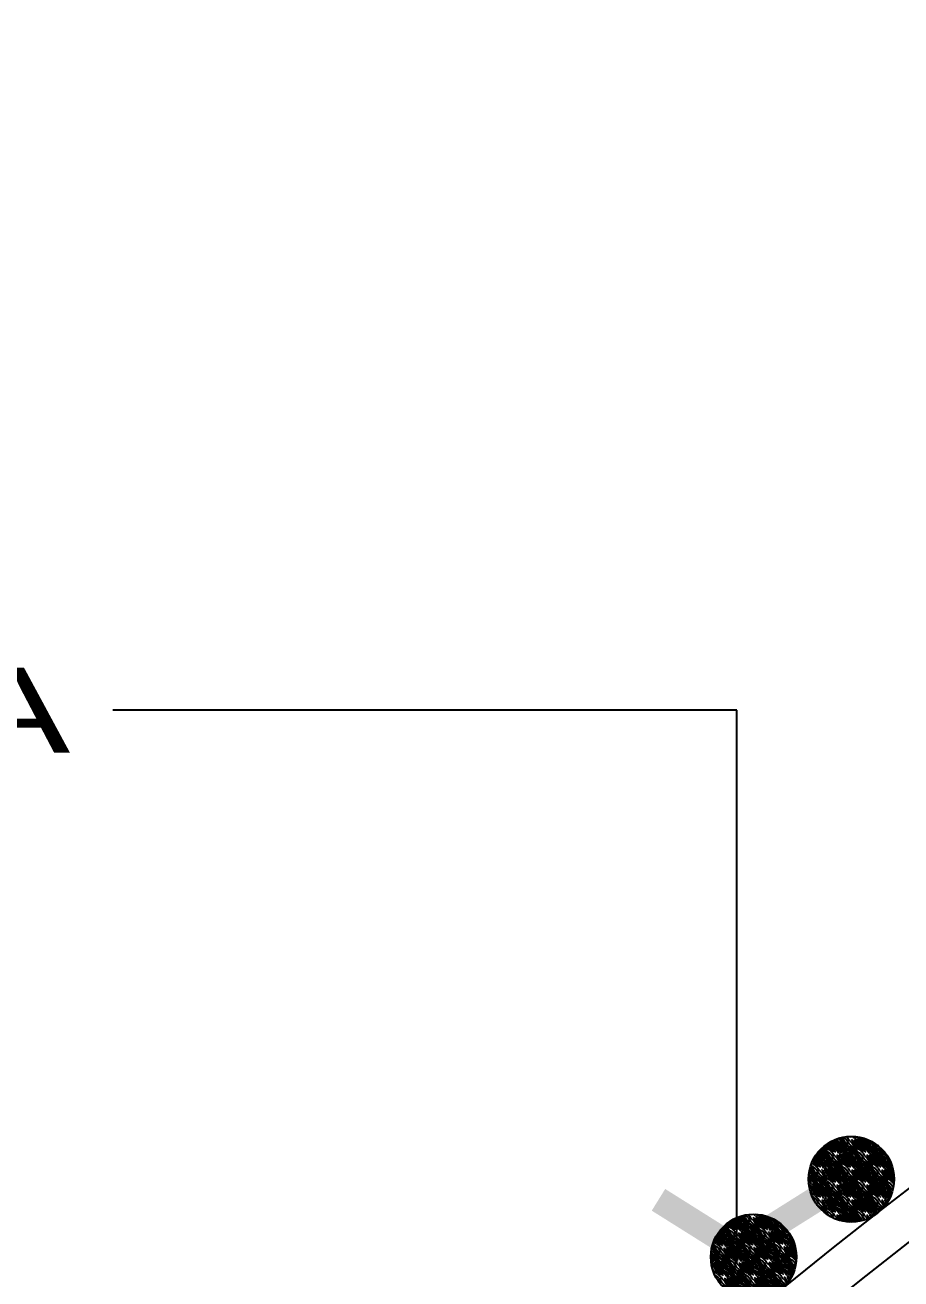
# Model space of a CAD drawing. Extents: x 5924 to 15219, y 2637 to 8140.
# Drawn here: x 6937.5 to 7143.4, y 7825.7 to 8120.4 of the extents above; entities that cross this region are included whole.
import ezdxf
from ezdxf.enums import TextEntityAlignment as Align

# ---------------------------------------------------------------- set-up
doc = ezdxf.new("R2010")
doc.units = 0
doc.header["$LTSCALE"] = 35
doc.layers.get('0').update_dxf_attribs({"linetype": 'CONTINUOUS'})
for name, color, linetype in [('ESPEC', 2, 'CONTINUOUS'), ('HACHURA', 13, 'CONTINUOUS'), ('MOBIL', 7, 'CONTINUOUS')]:
    doc.layers.add(name, color=color, linetype=linetype)
doc.styles.add('REGUA80', font='arial.ttf', dxfattribs={"width": 1.4})

# ---------------------------------------------------------------- blocks, each defined once
blk = doc.blocks.new('INDSETAD')
at = {"color": 4, "linetype": 'ByBlock'}
for points in [[(0, 0), (1.255, 2), (0.706, 0), (1.765, 1.684)], [(0, 0), (1.255, -2), (0.706, 0), (1.765, -1.684)]]:
    blk.add_solid(points, dxfattribs=at)

msp = doc.modelspace()

# ---------------------------------------------------------------- hatches: boundary and pattern name
at = {"layer": 'HACHURA'}
h = msp.add_hatch(dxfattribs=at)
h.set_pattern_fill('MADEIRA', color=256, scale=5, angle=-44.94382, style=0)
h.set_pattern_definition([(315.05618, (-2357.91, 7636.888), (3.5320655, 3.538999), [1, -1.5, 0.5, -2]), (315.05618, (-2355.344, 7634.5043), (3.5320655, 3.538999), [1, -4]), (315.05618, (-2355.5214, 7635.0344), (3.5320655, 3.538999), [0.5, -4.5]), (315.05618, (-2357.3796, 7637.0655), (3.5320655, 3.538999), [0.25, -3.5, 0.25, -1]), (315.05618, (-2355.9643, 7636.0063), (3.5320655, 3.538999), [1, -1.5, 0.25, -2.25]), (315.05618, (-2356.761, 7636.978), (3.5320655, 3.538999), [0.75, -4.25]), (315.05618, (-2355.7877, 7636.183), (3.5320655, 3.538999), [1.5, -3.5]), (315.05618, (-2356.761, 7637.3313), (3.5320655, 3.538999), [1, -4]), (315.05618, (-2355.257, 7636.007), (3.5320655, 3.538999), [2.5, -2.5]), (315.05618, (-2356.1423, 7637.2435), (3.5320655, 3.538999), [0.5, -1.5, 1, -2]), (315.05618, (-2353.5767, 7634.8596), (3.5320655, 3.538999), [1, -4]), (315.05618, (-2354.196, 7635.6544), (3.5320655, 3.538999), [0.5, -4.5]), (315.05618, (-2354.8157, 7636.4493), (3.5320655, 3.538999), [0.5, -4.5]), (315.05618, (-2356.497, 7638.304), (3.5320655, 3.538999), [1, -4]), (315.05618, (-2354.639, 7636.6263), (3.5320655, 3.538999), [1, -4]), (315.05618, (-2354.4625, 7636.803), (3.5320655, 3.538999), [1, -1, 1, -2]), (315.05618, (-2354.9937, 7637.6866), (3.5320655, 3.538999), [0.5, -2.5, 1, -1]), (315.05618, (-2354.1976, 7637.0687), (3.5320655, 3.538999), [1.5, -3.5]), (315.05618, (-2354.021, 7637.2456), (3.5320655, 3.538999), [1, -4]), (315.05618, (-2355.3483, 7638.747), (3.5320655, 3.538999), [1.5, -2, 0.5, -1]), (315.05618, (-2355.1717, 7638.924), (3.5320655, 3.538999), [2.5, -2.5]), (315.05618, (-2352.96, 7636.893), (3.5320655, 3.538999), [0.5, -4.5]), (315.05618, (-2353.9334, 7638.041), (3.5320655, 3.538999), [1, -4]), (315.05618, (-2354.553, 7638.836), (3.5320655, 3.538999), [0.5, -2, 0.5, -2]), (315.05618, (-2354.8185, 7639.278), (3.5320655, 3.538999), [0.5, -1.5, 1, -2]), (315.05618, (-2354.0224, 7638.66), (3.5320655, 3.538999), [0.5, -2.5, 0.5, -1.5]), (315.05618, (-2353.2263, 7638.042), (3.5320655, 3.538999), [1.5, -3.5]), (315.05618, (-2354.4653, 7639.6317), (3.5320655, 3.538999), [1, -4]), (315.05618, (-2352.6075, 7637.954), (3.5320655, 3.538999), [0.5, -4.5]), (315.05618, (-2351.8114, 7637.336), (3.5320655, 3.538999), [0.5, -4.5]), (329.092423, (-2355.1675, 7634.6812), (3.53899887, -3.53206554), [0.515, -20.1005276]), (329.092423, (-2354.0189, 7635.1243), (3.53899887, -3.53206554), [0.515, -20.1005276]), (329.092423, (-2352.2536, 7637.6009), (3.53899887, -3.53206554), [0.515, -20.1005276]), (329.092423, (-2354.6398, 7637.3334), (3.53899887, -3.53206554), [0.515, -20.1005276]), (329.092423, (-2353.4022, 7637.1578), (3.53899887, -3.53206554), [0.515, -20.1005276]), (329.092423, (-2353.3132, 7636.5392), (3.53899887, -3.53206554), [0.515, -20.1005276]), (329.092423, (-2354.4646, 7638.9246), (3.53899887, -3.53206554), [0.515, -20.1005276]), (329.092423, (-2353.2256, 7637.3348), (3.53899887, -3.53206554), [0.515, -20.1005276]), (329.092423, (-2353.8423, 7635.3012), (3.53899887, -3.53206554), [1.03, -19.5855276]), (329.092423, (-2353.9313, 7635.9199), (3.53899887, -3.53206554), [1.03, -19.5855276]), (329.092423, (-2353.7547, 7636.0968), (3.53899887, -3.53206554), [1.03, -19.5855276]), (121.019936, (-2355.9643, 7636.0063), (-3.53899887, 3.53206554), [0.515, -1.03, 0.515, -18.5555276]), (121.019936, (-2356.1423, 7637.2435), (-3.53899887, 3.53206554), [0.515, -20.1005276]), (121.019936, (-2354.5529, 7638.8361), (-3.53899887, 3.53206554), [1.03, -19.5855276]), (149.092423, (-2355.3442, 7634.5043), (-3.53899887, 3.53206554), [0.515, -20.1005276]), (301.019936, (-2354.6364, 7633.7979), (3.53899887, -3.53206554), [0.515, -20.1005276]), (301.019936, (-2354.4618, 7636.0961), (3.53899887, -3.53206554), [0.515, -20.1005276]), (301.019936, (-2353.1359, 7636.009), (3.53899887, -3.53206554), [0.515, -20.1005276]), (301.019936, (-2354.2866, 7637.6873), (3.53899887, -3.53206554), [0.515, -20.1005276]), (301.019936, (-2354.199, 7638.4829), (3.53899887, -3.53206554), [0.515, -20.1005276]), (301.019936, (-2353.6685, 7638.3066), (3.53899887, -3.53206554), [0.515, -20.1005276]), (301.019936, (-2354.2866, 7637.6873), (3.53899887, -3.53206554), [0.515, -20.1005276]), (301.019936, (-2352.6951, 7637.1585), (3.53899887, -3.53206554), [2.06, -18.5555276]), (301.019936, (-2357.2026, 7636.8889), (3.53899887, -3.53206554), [2.06, -18.5555276]), (301.019936, (-2356.5838, 7636.8012), (3.53899887, -3.53206554), [2.06, -18.5555276]), (301.019936, (-2356.0533, 7636.6249), (3.53899887, -3.53206554), [0.515, -1.03, 1.03, -18.0405276]), (301.019936, (-2355.7884, 7636.8903), (3.53899887, -3.53206554), [1.03, -1.03, 1.03, -17.5255276]), (301.019936, (-2355.7891, 7637.5974), (3.53899887, -3.53206554), [2.06, -18.5555276]), (301.019936, (-2355.8781, 7638.216), (3.53899887, -3.53206554), [2.06, -18.5555276]), (301.019936, (-2355.7015, 7638.393), (3.53899887, -3.53206554), [2.06, -18.5555276]), (301.019936, (-2352.1646, 7636.9823), (3.53899887, -3.53206554), [0.515, -20.1005276]), (301.019947, (-2351.4575, 7636.983), (3.53899955, -3.53206486), [1.03, -19.5855276]), (301.019947, (-2353.7575, 7638.9252), (3.53899955, -3.53206486), [1.03, -19.5855276]), (301.019937, (-2357.202, 7636.1818), (3.53899894, -3.53206548), [2.06, -18.5555276]), (301.019937, (-2352.6061, 7636.5399), (3.53899894, -3.53206548), [1.545, -19.0705276]), (301.019937, (-2352.5171, 7635.9213), (3.53899894, -3.53206548), [3.09, -17.5255276])])
h.paths.add_polyline_path([(7124.641, 7856.244), (7138.907, 7842.006, 1)])
h.paths.add_polyline_path([(7138.907, 7842.006), (7124.641, 7856.244, 1)])
h = msp.add_hatch(dxfattribs=at)
h.set_pattern_fill('MADEIRA', color=256, scale=5, angle=-43.82022, style=0)
h.set_pattern_definition([(316.179775, (-2374.8945, 7432.5647), (3.4619895, 3.6075793), [1, -1.5, 0.5, -2]), (316.179775, (-2372.2827, 7430.2315), (3.4619895, 3.6075793), [1, -4]), (316.179775, (-2372.4703, 7430.758), (3.4619895, 3.6075793), [0.5, -4.5]), (316.179775, (-2374.368, 7432.7524), (3.4619895, 3.6075793), [0.25, -3.5, 0.25, -1]), (316.179775, (-2372.932, 7431.721), (3.4619895, 3.6075793), [1, -1.5, 0.25, -2.25]), (316.179775, (-2373.7476, 7432.6767), (3.4619895, 3.6075793), [0.75, -4.25]), (316.179775, (-2372.759, 7431.9014), (3.4619895, 3.6075793), [1.5, -3.5]), (316.179775, (-2373.755, 7433.03), (3.4619895, 3.6075793), [1, -4]), (316.179775, (-2372.2253, 7431.7356), (3.4619895, 3.6075793), [2.5, -2.5]), (316.179775, (-2373.1344, 7432.9546), (3.4619895, 3.6075793), [0.5, -1.5, 1, -2]), (316.179775, (-2370.5226, 7430.6214), (3.4619895, 3.6075793), [1, -4]), (316.179775, (-2371.1575, 7431.404), (3.4619895, 3.6075793), [0.5, -4.5]), (316.179775, (-2371.7925, 7432.1866), (3.4619895, 3.6075793), [0.5, -4.5]), (316.179775, (-2373.51, 7434.008), (3.4619895, 3.6075793), [1, -4]), (316.179775, (-2371.6194, 7432.367), (3.4619895, 3.6075793), [1, -4]), (316.179775, (-2371.4463, 7432.5473), (3.4619895, 3.6075793), [1, -1, 1, -2]), (316.179775, (-2371.9947, 7433.42), (3.4619895, 3.6075793), [0.5, -2.5, 1, -1]), (316.179775, (-2371.1867, 7432.818), (3.4619895, 3.6075793), [1.5, -3.5]), (316.179775, (-2371.0136, 7432.9983), (3.4619895, 3.6075793), [1, -4]), (316.179775, (-2372.37, 7434.4733), (3.4619895, 3.6075793), [1.5, -2, 0.5, -1]), (316.179775, (-2372.197, 7434.6536), (3.4619895, 3.6075793), [2.5, -2.5]), (316.179775, (-2369.946, 7432.6666), (3.4619895, 3.6075793), [0.5, -4.5]), (316.179775, (-2370.9416, 7433.7954), (3.4619895, 3.6075793), [1, -4]), (316.179775, (-2371.5765, 7434.578), (3.4619895, 3.6075793), [0.5, -2, 0.5, -2]), (316.179775, (-2371.8507, 7435.0144), (3.4619895, 3.6075793), [0.5, -1.5, 1, -2]), (316.179775, (-2371.0427, 7434.412), (3.4619895, 3.6075793), [0.5, -2.5, 0.5, -1.5]), (316.179775, (-2370.2346, 7433.81), (3.4619895, 3.6075793), [1.5, -3.5]), (316.179775, (-2371.5045, 7435.375), (3.4619895, 3.6075793), [1, -4]), (316.179775, (-2369.614, 7433.7343), (3.4619895, 3.6075793), [0.5, -4.5]), (316.179775, (-2368.806, 7433.132), (3.4619895, 3.6075793), [0.5, -4.5]), (330.216019, (-2372.1096, 7430.4119), (3.60757932, -3.46198952), [0.515, -20.1005276]), (330.216019, (-2370.9699, 7430.8774), (3.60757932, -3.46198952), [0.515, -20.1005276]), (330.216019, (-2369.2534, 7433.3882), (3.60757932, -3.46198952), [0.515, -20.1005276]), (330.216019, (-2371.634, 7433.0739), (3.60757932, -3.46198952), [0.515, -20.1005276]), (330.216019, (-2370.3932, 7432.9226), (3.60757932, -3.46198952), [0.515, -20.1005276]), (330.216019, (-2370.292, 7432.3059), (3.60757932, -3.46198952), [0.515, -20.1005276]), (330.216019, (-2371.49, 7434.6682), (3.60757932, -3.46198952), [0.515, -20.1005276]), (330.216019, (-2370.22, 7433.103), (3.60757932, -3.46198952), [0.515, -20.1005276]), (330.216019, (-2370.7968, 7431.0578), (3.60757932, -3.46198952), [1.03, -19.5855276]), (330.216019, (-2370.8979, 7431.6746), (3.60757932, -3.46198952), [1.03, -19.5855276]), (330.216019, (-2370.7248, 7431.8549), (3.60757932, -3.46198952), [1.03, -19.5855276]), (122.143532, (-2372.9322, 7431.7211), (-3.60757932, 3.46198952), [0.515, -1.03, 0.515, -18.5555276]), (122.143532, (-2373.1344, 7432.9546), (-3.60757932, 3.46198952), [0.515, -20.1005276]), (122.143532, (-2371.5765, 7434.578), (-3.60757932, 3.46198952), [1.03, -19.5855276]), (150.216019, (-2372.2827, 7430.2315), (-3.60757932, 3.46198952), [0.515, -20.1005276]), (302.143532, (-2371.5612, 7429.5391), (3.60757932, -3.46198952), [0.515, -20.1005276]), (302.143532, (-2371.4318, 7431.8404), (3.60757932, -3.46198952), [0.515, -20.1005276]), (302.143532, (-2370.1044, 7431.7793), (3.60757932, -3.46198952), [0.515, -20.1005276]), (302.143532, (-2371.2878, 7433.4347), (3.60757932, -3.46198952), [0.515, -20.1005276]), (302.143532, (-2371.2158, 7434.2318), (3.60757932, -3.46198952), [0.515, -20.1005276]), (302.143532, (-2370.6819, 7434.066), (3.60757932, -3.46198952), [0.515, -20.1005276]), (302.143532, (-2371.2878, 7433.4347), (3.60757932, -3.46198952), [0.515, -20.1005276]), (302.143532, (-2369.6862, 7432.9372), (3.60757932, -3.46198952), [2.06, -18.5555276]), (302.143532, (-2374.1876, 7432.5793), (3.60757932, -3.46198952), [2.06, -18.5555276]), (302.143532, (-2373.5672, 7432.5036), (3.60757932, -3.46198952), [2.06, -18.5555276]), (302.143532, (-2373.0333, 7432.3378), (3.60757932, -3.46198952), [0.515, -1.03, 1.03, -18.0405276]), (302.143532, (-2372.7737, 7432.6084), (3.60757932, -3.46198952), [1.03, -1.03, 1.03, -17.5255276]), (302.143532, (-2372.7882, 7433.3154), (3.60757932, -3.46198952), [2.06, -18.5555276]), (302.143532, (-2372.8893, 7433.9321), (3.60757932, -3.46198952), [2.06, -18.5555276]), (302.143532, (-2372.7162, 7434.1125), (3.60757932, -3.46198952), [2.06, -18.5555276]), (302.143532, (-2369.1523, 7432.7714), (3.60757932, -3.46198952), [0.515, -20.1005276]), (302.143543, (-2368.4454, 7432.786), (3.60757999, -3.46198882), [1.03, -19.5855276]), (302.143543, (-2370.783, 7434.6828), (3.60757999, -3.46198882), [1.03, -19.5855276]), (302.143533, (-2374.173, 7431.8723), (3.60757939, -3.46198945), [2.06, -18.5555276]), (302.143533, (-2369.5851, 7432.3204), (3.60757939, -3.46198945), [1.545, -19.0705276]), (302.143533, (-2369.484, 7431.7037), (3.60757939, -3.46198945), [3.09, -17.5255276])])
h.paths.add_polyline_path([(7101.532, 7837.823), (7116.074, 7823.868, 1)])
h.paths.add_polyline_path([(7116.074, 7823.868), (7101.532, 7837.823, 1)])

# ---------------------------------------------------------------- linework, layer by layer
at = {"layer": 'ESPEC'}
for p, q in [((7104.847, 7959.385), (6958.115, 7959.385)), ((7104.847, 7829.185), (7104.847, 7959.385))]:
    msp.add_line(p, q, dxfattribs=at)
at = {"layer": 'HACHURA'}
for centre in [(7131.774, 7849.125), (7108.803, 7830.846)]:
    msp.add_circle(centre, 10.077, dxfattribs=at)
at = {"layer": 'MOBIL'}
for radius, end in [(1487.016, 172.845002), (1477.016, 172.796303)]:
    msp.add_arc((8052.383, 6668.644), radius, 102.503776, end, dxfattribs=at)

# ---------------------------------------------------------------- block references
at = {"layer": 'ESPEC', "xscale": 10, "yscale": 10, "zscale": 10, "rotation": 90}
msp.add_blockref('INDSETAD', (7104.847, 7829.185), dxfattribs=at)

# ---------------------------------------------------------------- texts
at = {"layer": 'ESPEC', "style": 'REGUA80', "width": 1.4}
msp.add_text('BRISE EM MADEIRA', height=20, dxfattribs=at).set_placement((6948.115, 7959.385), align=Align.MIDDLE_RIGHT)

doc.saveas('drawing.dxf')
